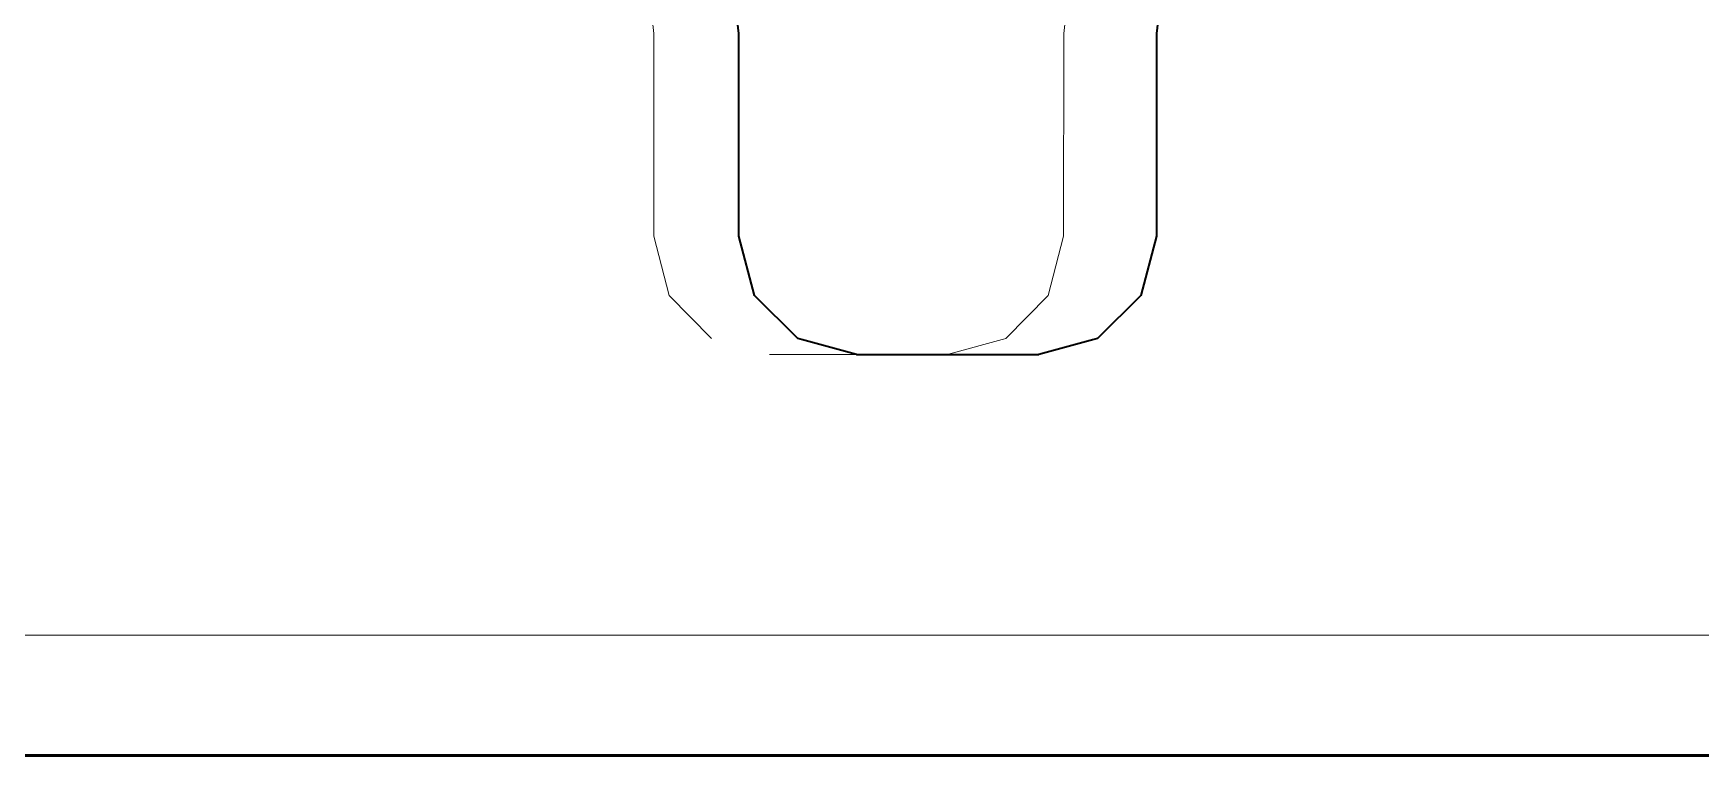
# Model space of a CAD drawing. Header units: millimetres. Extents: x -46169 to 237885, y -84465 to 18123.
# Drawn here: x 224707.6 to 225123.5, y -84332.6 to -84152.6 of the extents above; entities that cross this region are included whole.
import ezdxf

# ---------------------------------------------------------------- set-up
doc = ezdxf.new("R2010")
doc.units = ezdxf.units.MM
doc.header["$MEASUREMENT"] = 0
doc.linetypes.add('Wipeout_Contour', pattern=[1000, 0, -1000])
doc.layers.add('0_Pen_No__85', color=8, linetype='Continuous', lineweight=20)
for name, color, linetype in [('New_A-20-M_Floor_Slab', 7, 'Continuous'), ('New_A-25-M_Wall_Ext', 7, 'Continuous'), ('New_A-35-M_FFE_Sanitary', 7, 'Continuous')]:
    doc.layers.add(name, color=color, linetype=linetype)
for name, color, linetype, lineweight, true_color in [('New_A-20-M_Floor_Slab_Pen_No__29', 7, 'Continuous', 50, 0x2a2a2a), ('New_A-25-M_Wall_Ext_Pen_No__44', 7, 'Continuous', 35, 0x444444), ('New_A-25-M_Wall_Ext_Pen_No__75', 7, 'Continuous', 20, 0x606060), ('New_A-35-M_FFE_Sanitary_Pen_No__64', 7, 'Continuous', 20, 0x606060)]:
    doc.layers.add(name, color=color, linetype=linetype, lineweight=lineweight, true_color=true_color)

# ---------------------------------------------------------------- blocks, each defined once
blk = doc.blocks.new('Section Elem_326_4', base_point=(208268.76, -84332.61))
at = {"layer": 'New_A-35-M_FFE_Sanitary_Pen_No__64', "linetype": 'Continuous'}
blk.add_line((224556.57, -84302.61), (225128.14, -84302.61), dxfattribs=at)
blk = doc.blocks.new('Section Elem_420_4', base_point=(208268.76, -84332.61))
at = {"color": 254, "linetype": 'Wipeout_Contour', "lineweight": 0, "ltscale": 960739.364941}
blk.add_wipeout([(224961.19, -84137.75), (224959.78, -84152.58), (224964.63, -84152.58), (224966.33, -84137.75)], dxfattribs=at).dxf.layer = 'New_A-25-M_Wall_Ext'
at = {"color": 254, "linetype": 'Wipeout_Contour', "lineweight": 0, "ltscale": 960710.902703}
blk.add_wipeout([(224950.69, -84137.75), (224949.87, -84152.58), (224959.78, -84152.58), (224961.19, -84137.75)], dxfattribs=at).dxf.layer = 'New_A-25-M_Wall_Ext'
at = {"color": 254, "linetype": 'Wipeout_Contour', "lineweight": 0, "ltscale": 960782.195001}
blk.add_wipeout([(224959.78, -84152.58), (224959.75, -84203.17), (224964.59, -84203.17), (224964.63, -84152.58)], dxfattribs=at).dxf.layer = 'New_A-25-M_Wall_Ext'
at = {"color": 254, "linetype": 'Wipeout_Contour', "lineweight": 0, "ltscale": 960754.557693}
blk.add_wipeout([(224949.87, -84152.58), (224949.85, -84203.17), (224959.75, -84203.17), (224959.78, -84152.58)], dxfattribs=at).dxf.layer = 'New_A-25-M_Wall_Ext'
at = {"color": 254, "linetype": 'Wipeout_Contour', "lineweight": 0, "ltscale": 960613.12732}
blk.add_wipeout([(224908.19, -84137.75), (224908.43, -84152.58), (224949.87, -84152.58), (224950.69, -84137.75)], dxfattribs=at).dxf.layer = 'New_A-25-M_Wall_Ext'
at = {"color": 254, "linetype": 'Wipeout_Contour', "lineweight": 0, "ltscale": 960821.358783}
blk.add_wipeout([(224959.75, -84203.17), (224956.54, -84217.89), (224960.73, -84217.89), (224964.59, -84203.17)], dxfattribs=at).dxf.layer = 'New_A-25-M_Wall_Ext'
at = {"color": 254, "linetype": 'Wipeout_Contour', "lineweight": 0, "ltscale": 960486.438762}
blk.add_wipeout([(224881.82, -84137.75), (224883.55, -84152.58), (224908.43, -84152.58), (224908.19, -84137.75)], dxfattribs=at).dxf.layer = 'New_A-25-M_Wall_Ext'
at = {"color": 254, "linetype": 'Wipeout_Contour', "lineweight": 0, "ltscale": 960795.619971}
blk.add_wipeout([(224949.85, -84203.17), (224947.96, -84217.89), (224956.54, -84217.89), (224959.75, -84203.17)], dxfattribs=at).dxf.layer = 'New_A-25-M_Wall_Ext'
at = {"color": 254, "linetype": 'Wipeout_Contour', "lineweight": 0, "ltscale": 960658.399227}
blk.add_wipeout([(224908.43, -84152.58), (224908.43, -84203.17), (224949.85, -84203.17), (224949.87, -84152.58)], dxfattribs=at).dxf.layer = 'New_A-25-M_Wall_Ext'
at = {"color": 254, "linetype": 'Wipeout_Contour', "lineweight": 0, "ltscale": 960814.56759}
blk.add_wipeout([(224956.54, -84217.89), (224947.76, -84228.66), (224950.18, -84228.66), (224960.73, -84217.89)], dxfattribs=at).dxf.layer = 'New_A-25-M_Wall_Ext'
at = {"color": 254, "linetype": 'Wipeout_Contour', "lineweight": 0, "ltscale": 960534.229615}
blk.add_wipeout([(224883.55, -84152.58), (224883.59, -84203.17), (224908.43, -84203.17), (224908.43, -84152.58)], dxfattribs=at).dxf.layer = 'New_A-25-M_Wall_Ext'
at = {"color": 254, "linetype": 'Wipeout_Contour', "lineweight": 0, "ltscale": 960795.82323}
blk.add_wipeout([(224947.96, -84217.89), (224942.81, -84228.66), (224947.76, -84228.66), (224956.54, -84217.89)], dxfattribs=at).dxf.layer = 'New_A-25-M_Wall_Ext'
at = {"color": 254, "linetype": 'Wipeout_Contour', "lineweight": 0, "ltscale": 960702.937506}
blk.add_wipeout([(224908.43, -84203.17), (224908.97, -84217.89), (224947.96, -84217.89), (224949.85, -84203.17)], dxfattribs=at).dxf.layer = 'New_A-25-M_Wall_Ext'
at = {"color": 254, "linetype": 'Wipeout_Contour', "lineweight": 0, "ltscale": 960782.200454}
blk.add_wipeout([(224947.76, -84228.66), (224935.86, -84232.5), (224935.87, -84232.5), (224950.18, -84228.66)], dxfattribs=at).dxf.layer = 'New_A-25-M_Wall_Ext'
at = {"color": 254, "linetype": 'Wipeout_Contour', "lineweight": 0, "ltscale": 960584.121638}
blk.add_wipeout([(224883.59, -84203.17), (224887.52, -84217.89), (224908.97, -84217.89), (224908.43, -84203.17)], dxfattribs=at).dxf.layer = 'New_A-25-M_Wall_Ext'
at = {"color": 254, "linetype": 'Wipeout_Contour', "lineweight": 0, "ltscale": 960775.477082}
blk.add_wipeout([(224942.81, -84228.66), (224935.82, -84232.5), (224935.86, -84232.5), (224947.76, -84228.66)], dxfattribs=at).dxf.layer = 'New_A-25-M_Wall_Ext'
at = {"color": 254, "linetype": 'Wipeout_Contour', "lineweight": 0, "ltscale": 960716.169249}
blk.add_wipeout([(224908.97, -84217.89), (224910.45, -84228.66), (224942.81, -84228.66), (224947.96, -84217.89)], dxfattribs=at).dxf.layer = 'New_A-25-M_Wall_Ext'
at = {"color": 254, "linetype": 'Wipeout_Contour', "lineweight": 0, "ltscale": 720569.60494}
blk.add_wipeout([(224935.86, -84232.5), (224935.78, -84232.61), (224935.87, -84232.5)], dxfattribs=at).dxf.layer = 'New_A-25-M_Wall_Ext'
at = {"color": 254, "linetype": 'Wipeout_Contour', "lineweight": 0, "ltscale": 960617.389986}
blk.add_wipeout([(224887.52, -84217.89), (224898.27, -84228.66), (224910.45, -84228.66), (224908.97, -84217.89)], dxfattribs=at).dxf.layer = 'New_A-25-M_Wall_Ext'
at = {"color": 254, "linetype": 'Wipeout_Contour', "lineweight": 0, "ltscale": 720569.786991}
blk.add_wipeout([(224935.82, -84232.5), (224935.78, -84232.61), (224935.86, -84232.5)], dxfattribs=at).dxf.layer = 'New_A-25-M_Wall_Ext'
at = {"color": 254, "linetype": 'Wipeout_Contour', "lineweight": 0, "ltscale": 1200887.147085063}
blk.add_wipeout([(224942.81, -84228.66), (224910.45, -84228.66), (224912.42, -84232.46), (224912.59, -84232.5), (224935.82, -84232.5)], dxfattribs=at).dxf.layer = 'New_A-25-M_Wall_Ext'
at = {"color": 254, "linetype": 'Wipeout_Contour', "lineweight": 0, "ltscale": 720485.949022}
blk.add_wipeout([(224910.45, -84228.66), (224898.27, -84228.66), (224912.42, -84232.46)], dxfattribs=at).dxf.layer = 'New_A-25-M_Wall_Ext'
at = {"color": 254, "linetype": 'Wipeout_Contour', "lineweight": 0, "ltscale": 960716.873964}
blk.add_wipeout([(224912.59, -84232.5), (224912.96, -84232.61), (224935.78, -84232.61), (224935.82, -84232.5)], dxfattribs=at).dxf.layer = 'New_A-25-M_Wall_Ext'
at = {"color": 254, "linetype": 'Wipeout_Contour', "lineweight": 0, "ltscale": 960603.789741}
blk.add_wipeout([(224898.27, -84228.66), (224876.8, -84228.66), (224891.21, -84232.61), (224912.96, -84232.61)], dxfattribs=at).dxf.layer = 'New_A-25-M_Wall_Ext'
at = {"color": 254, "linetype": 'Wipeout_Contour', "lineweight": 0, "ltscale": 960826.851009}
blk.add_wipeout([(224950.18, -84228.66), (224935.78, -84232.61), (224958.4, -84232.61), (224973.09, -84228.66)], dxfattribs=at).dxf.layer = 'New_A-25-M_Wall_Ext'
at = {"layer": 'New_A-25-M_Wall_Ext_Pen_No__44', "linetype": 'Continuous'}
for p, q in [((224912.96, -84232.61), (224933.16, -84232.61)), ((224933.16, -84232.61), (224938.2, -84232.61)), ((224938.2, -84232.61), (224958.4, -84232.61))]:
    blk.add_line(p, q, dxfattribs=at)
at = {"layer": 'New_A-25-M_Wall_Ext_Pen_No__75', "linetype": 'Continuous'}
for p, q in [((224912.96, -84232.61), (224891.21, -84232.61)), ((224933.16, -84232.61), (224912.96, -84232.61)), ((224938.2, -84232.61), (224933.16, -84232.61)), ((224935.87, -84232.5), (224935.78, -84232.61))]:
    blk.add_line(p, q, dxfattribs=at)
at = {"color": 254, "linetype": 'Wipeout_Contour', "lineweight": 0, "ltscale": 960546.264144}
blk.add_wipeout([(224887.52, -84217.89), (224866.25, -84217.89), (224876.8, -84228.66), (224898.27, -84228.66)], dxfattribs=at).dxf.layer = 'New_A-25-M_Wall_Ext'
at = {"color": 254, "linetype": 'Wipeout_Contour', "lineweight": 0, "ltscale": 960863.727643}
blk.add_wipeout([(224960.73, -84217.89), (224950.18, -84228.66), (224973.09, -84228.66), (224983.84, -84217.89)], dxfattribs=at).dxf.layer = 'New_A-25-M_Wall_Ext'
at = {"layer": 'New_A-25-M_Wall_Ext_Pen_No__44', "linetype": 'Continuous'}
for p, q in [((224912.96, -84232.61), (224898.27, -84228.66)), ((224973.09, -84228.66), (224958.4, -84232.61))]:
    blk.add_line(p, q, dxfattribs=at)
at = {"layer": 'New_A-25-M_Wall_Ext_Pen_No__75', "linetype": 'Continuous'}
blk.add_line((224950.18, -84228.66), (224935.87, -84232.5), dxfattribs=at)
at = {"color": 254, "linetype": 'Wipeout_Contour', "lineweight": 0, "ltscale": 960501.127235}
blk.add_wipeout([(224883.59, -84203.17), (224862.39, -84203.17), (224866.25, -84217.89), (224887.52, -84217.89)], dxfattribs=at).dxf.layer = 'New_A-25-M_Wall_Ext'
at = {"color": 254, "linetype": 'Wipeout_Contour', "lineweight": 0, "ltscale": 960873.099311}
blk.add_wipeout([(224964.59, -84203.17), (224960.73, -84217.89), (224983.84, -84217.89), (224987.78, -84203.17)], dxfattribs=at).dxf.layer = 'New_A-25-M_Wall_Ext'
at = {"layer": 'New_A-25-M_Wall_Ext_Pen_No__44', "linetype": 'Continuous'}
for p, q in [((224898.27, -84228.66), (224887.52, -84217.89)), ((224983.84, -84217.89), (224973.09, -84228.66))]:
    blk.add_line(p, q, dxfattribs=at)
at = {"layer": 'New_A-25-M_Wall_Ext_Pen_No__75', "linetype": 'Continuous'}
for p, q in [((224866.25, -84217.89), (224876.8, -84228.66)), ((224960.73, -84217.89), (224950.18, -84228.66))]:
    blk.add_line(p, q, dxfattribs=at)
at = {"color": 254, "linetype": 'Wipeout_Contour', "lineweight": 0, "ltscale": 960447.964563}
blk.add_wipeout([(224883.55, -84152.58), (224862.36, -84152.58), (224862.39, -84203.17), (224883.59, -84203.17)], dxfattribs=at).dxf.layer = 'New_A-25-M_Wall_Ext'
at = {"color": 254, "linetype": 'Wipeout_Contour', "lineweight": 0, "ltscale": 960834.693929}
blk.add_wipeout([(224964.63, -84152.58), (224964.59, -84203.17), (224987.78, -84203.17), (224987.81, -84152.58)], dxfattribs=at).dxf.layer = 'New_A-25-M_Wall_Ext'
at = {"layer": 'New_A-25-M_Wall_Ext_Pen_No__75', "linetype": 'Continuous'}
for p, q in [((224862.39, -84203.17), (224866.25, -84217.89)), ((224964.59, -84203.17), (224960.73, -84217.89))]:
    blk.add_line(p, q, dxfattribs=at)
at = {"color": 254, "linetype": 'Wipeout_Contour', "lineweight": 0, "ltscale": 960398.824972}
blk.add_wipeout([(224881.82, -84137.75), (224860.66, -84137.75), (224862.36, -84152.58), (224883.55, -84152.58)], dxfattribs=at).dxf.layer = 'New_A-25-M_Wall_Ext'
at = {"color": 254, "linetype": 'Wipeout_Contour', "lineweight": 0, "ltscale": 960792.132436}
blk.add_wipeout([(224966.33, -84137.75), (224964.63, -84152.58), (224987.81, -84152.58), (224989.54, -84137.75)], dxfattribs=at).dxf.layer = 'New_A-25-M_Wall_Ext'
at = {"layer": 'New_A-25-M_Wall_Ext_Pen_No__44', "linetype": 'Continuous', "flags": 128}
for points in [[(224887.52, -84217.89), (224883.59, -84203.17), (224883.55, -84152.58), (224881.82, -84137.75), (224867.02, -84112.07)], [(225004.34, -84112.07), (224989.54, -84137.75), (224987.81, -84152.58), (224987.78, -84203.17), (224983.84, -84217.89)]]:
    blk.add_lwpolyline(points, dxfattribs=at)
at = {"layer": 'New_A-25-M_Wall_Ext_Pen_No__75', "linetype": 'Continuous'}
for p, q in [((224860.66, -84137.75), (224862.36, -84152.58)), ((224966.33, -84137.75), (224964.63, -84152.58)), ((224862.36, -84152.58), (224862.39, -84203.17)), ((224964.63, -84152.58), (224964.59, -84203.17))]:
    blk.add_line(p, q, dxfattribs=at)
blk = doc.blocks.new('Section Elem_429_4', base_point=(208268.76, -84332.61))
at = {"layer": 'New_A-20-M_Floor_Slab_Pen_No__29', "linetype": 'Continuous'}
blk.add_line((221407.19, -84332.61), (227395.65, -84332.61), dxfattribs=at)
blk = doc.blocks.new('I-07 Lecture Theatre Elevation_STORY_MARKER', base_point=(208268.76, -84332.61))
at = {"layer": '0_Pen_No__85', "linetype": 'Continuous'}
blk.add_line((221407.18, -84332.61), (234222.59, -84332.61), dxfattribs=at)

msp = doc.modelspace()

# ---------------------------------------------------------------- block references
at = {"layer": 'New_A-35-M_FFE_Sanitary'}
msp.add_blockref('Section Elem_326_4', (208268.76, -84332.61), dxfattribs=at)

# ---------------------------------------------------------------- next in the draw order: block references
at = {"layer": 'New_A-20-M_Floor_Slab'}
msp.add_blockref('Section Elem_429_4', (208268.76, -84332.61), dxfattribs=at)
at = {"layer": 'New_A-25-M_Wall_Ext'}
msp.add_blockref('Section Elem_420_4', (208268.76, -84332.61), dxfattribs=at)

# ---------------------------------------------------------------- next in the draw order: block references
at = {"linetype": 'Continuous', "lineweight": 0}
msp.add_blockref('I-07 Lecture Theatre Elevation_STORY_MARKER', (208268.76, -84332.61), dxfattribs=at)

doc.saveas('drawing.dxf')
